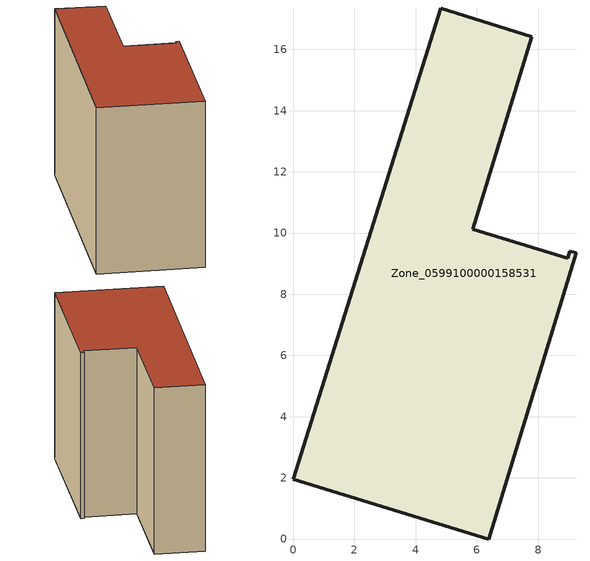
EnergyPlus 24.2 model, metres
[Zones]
Zone_0599100000158531
 floor ground (C_G): 6.39,0 0,1.95 4.82,17.36 7.79,16.41 5.87,10.13 8.97,9.18 9.04,9.41 9.25,9.36 z0
 wall outside (C_F): 7.79,16.41 4.82,17.36 0,1.95 6.39,0 9.25,9.36 9.04,9.41 8.97,9.18 5.87,10.13 7.79,16.41 z0:10.82
 roof outside (C_R): 6.39,0 9.25,9.36 9.04,9.41 8.97,9.18 5.87,10.13 7.79,16.41 4.82,17.36 0,1.95 z10.82
[BUILDING]
Pand.0599100000158531: North Axis=0; Terrain=City; Loads Convergence Tolerance Value=0.04; Temperature Convergence Tolerance Value=0.4; Solar Distribution=FullExterior; Maximum Number of Warmup Days=25; Minimum Number of Warmup Days=1
[Site:Location]
Rotterdam.The.Hague.AP_ZH_NLD Design_Conditions: Latitude=51.96; Longitude=4.45; Time Zone=1; Elevation=-4.5
[SITE:GROUNDTEMPERATURE:BUILDINGSURFACE]
18, 18, 18, 18, 18, 18, 18, 18, 18, 18, 18, 18
[MATERIAL] Thermal Absorptance=0.9; Solar Absorptance=0.7; Visible Absorptance=0.7
Name | Roughness | Thickness | Conductivity | Density | Specific Heat
G.TC.1946 | MediumSmooth | 0.15 | 1 | 540 | 1210
F.TC.1946 | Rough | 0.3 | 0.857143 | 1920 | 840
R.TC.1946 | MediumRough | 0.2 | 0.909091 | 1500 | 1000
[CONSTRUCTION]
C_G: G.TC.1946
C_F: F.TC.1946
C_R: R.TC.1946
[ZONE]
Zone_0599100000158531: Type=1; Multiplier=1; Ceiling Height=Autocalculate; Volume=Autocalculate; Floor Area=autocalculate; Part of Total Floor Area=Yes
[ZONEINFILTRATION:DESIGNFLOWRATE]
Infil_Zone_0599100000158531: Zone or ZoneList or Space or SpaceList=Zone_0599100000158531; Schedule=AlwaysOn; Design Flow Rate Calculation Method=Flow/Area; Flow Rate per Floor Area=0.003; Constant Term Coefficient=1; Temperature Term Coefficient=0; Velocity Term Coefficient=0; Velocity Squared Term Coefficient=0
[HVACTEMPLATE:ZONE:IDEALLOADSAIRSYSTEM]
Zone_0599100000158531: Maximum Heating Supply Air Temperature=50; Minimum Cooling Supply Air Temperature=13; Maximum Heating Supply Air Humidity Ratio=0.0156; Minimum Cooling Supply Air Humidity Ratio=0.0077; Heating Limit=NoLimit; Cooling Limit=NoLimit; Dehumidification Control Type=ConstantSensibleHeatRatio; Cooling Sensible Heat Ratio=0.7; Dehumidification Setpoint=60; Humidification Control Type=None; Humidification Setpoint=30; Outdoor Air Method=None; Outdoor Air Flow Rate per Person=0.00944; Outdoor Air Flow Rate per Zone Floor Area=0; Outdoor Air Flow Rate per Zone=0; Demand Controlled Ventilation Type=None; Outdoor Air Economizer Type=NoEconomizer; Heat Recovery Type=None; Sensible Heat Recovery Effectiveness=0.7; Latent Heat Recovery Effectiveness=0.65
[ZONECONTROL:THERMOSTAT]
ThermostatControl_Zone_0599100000158531: Zone or ZoneList=Zone_0599100000158531; Control Type Schedule=DualSetpointControlType; Control 1=Thermostat_Zone_0599100000158531; Temperature Difference Between Cutout And Setpoint=0
[THERMOSTATSETPOINT:DUALSETPOINT]
Thermostat_Zone_0599100000158531: Heating Setpoint Temperature Schedule=HeatingSetpoint_Zone_0599100000158531; Cooling Setpoint Temperature Schedule=CoolingSetpoint_Zone_0599100000158531
[SCHEDULE:COMPACT]
HeatingSetpoint_Zone_0599100000158531: Through: 12/31, For: AllDays, Until: 24:00, 21
CoolingSetpoint_Zone_0599100000158531: Through: 12/31, For: AllDays, Until: 24:00, 24
DualSetpointControlType: Through: 12/31, For: AllDays, Until: 24:00, 4
AlwaysOn: Through: 12/31, For: AllDays, Until: 24:00, 1
